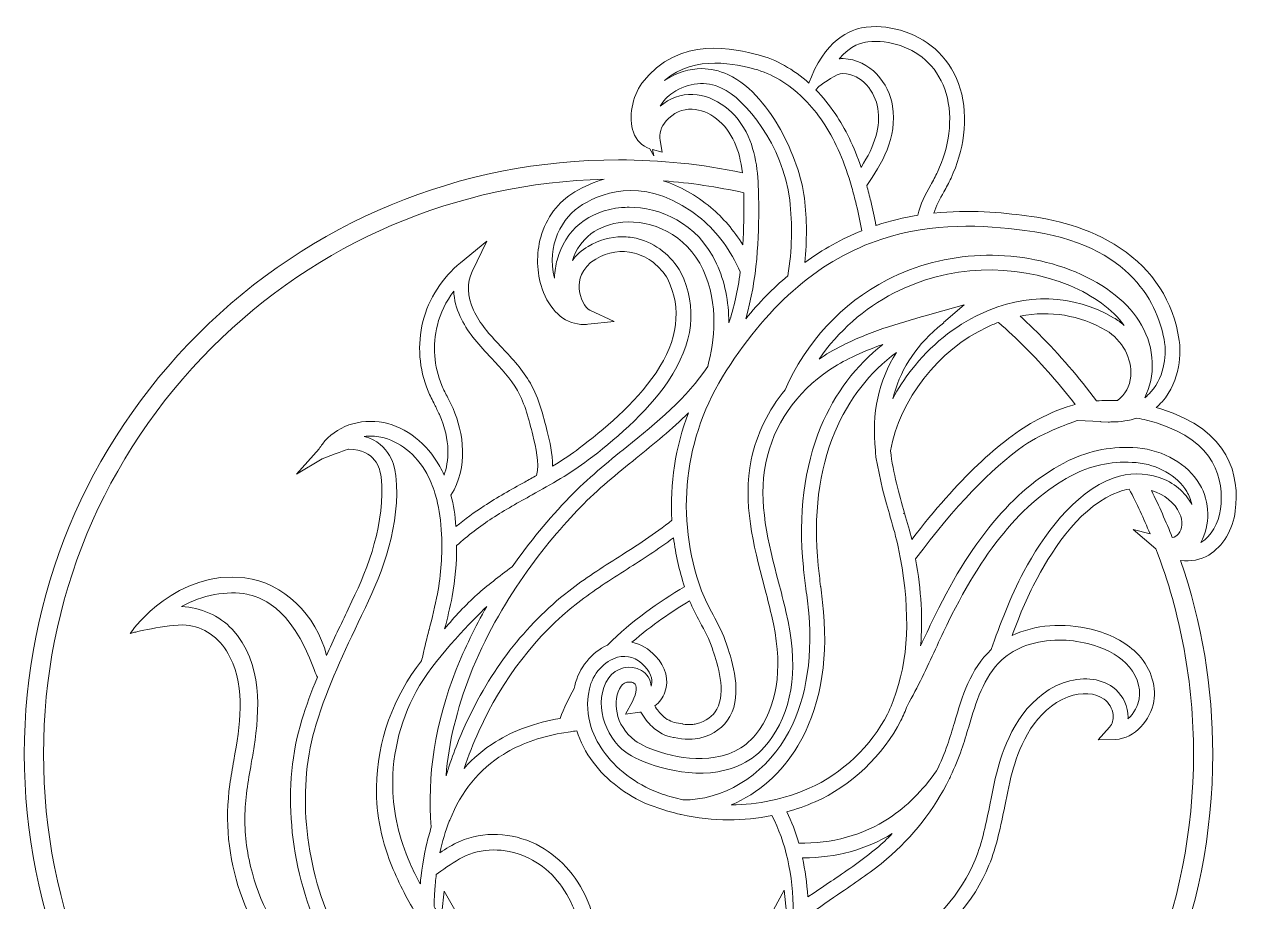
# Model space of a CAD drawing. Header units: millimetres. Extents: x 19 to 1318, y -340 to -7.
# Drawn here: x 19 to 309.7, y -226.9 to -17 of the extents above; entities that cross this region are included whole.
import ezdxf

# ---------------------------------------------------------------- set-up
doc = ezdxf.new("R2010")
doc.units = ezdxf.units.MM
doc.header["$MEASUREMENT"] = 0
doc.layers.add('Layer 4', color=7, linetype='Continuous')

# ---------------------------------------------------------------- blocks, each defined once
blk = doc.blocks.new('block 2')
at = {"layer": 'Layer 4', "lineweight": 0}
for points, knots in [([(290.87, -109.01), (290.48, -108.89), (290.1, -108.78), (289.73, -108.68), (290.24, -108.26), (290.71, -107.8), (291.15, -107.31), (295.66, -102.31), (295.66, -95), (295.28, -92.61), (293.78, -83.22), (289.03, -75.78), (281.14, -70.52), (273.66, -65.53), (264.84, -63.56), (258.76, -62.79), (252.81, -62.04), (244.94, -61.29), (236.54, -62.16), (237.11, -60.42), (238.04, -58.74), (238.95, -57.09), (239.54, -56.03), (240.14, -54.94), (240.67, -53.81), (242.21, -50.49), (243.22, -47.03), (243.67, -43.54), (244.69, -35.66), (242.52, -28.42), (237.71, -23.67), (233.28, -19.29), (226.64, -16.99), (220.39, -17.67), (217.79, -17.95), (211.31, -19.67), (207.27, -29.59), (207.27, -29.59), (206.77, -30.84), (206.77, -30.84), (206.77, -30.84), (206.7, -31.09), (206.7, -31.09), (202.99, -27.74), (198.81, -25.39), (194.58, -24.3), (189.37, -22.95), (175.52, -19.35), (166.75, -31.11), (164.4, -34.25), (163.51, -39.37), (164.7, -42.78), (165.42, -44.8), (166.77, -46.17), (168.62, -46.75), (168.62, -46.75), (169.56, -48.42), (169.56, -48.42), (169.56, -48.42), (169.27, -46.93), (169.27, -46.93), (169.27, -46.93), (171.62, -47.56), (171.62, -47.56), (171.62, -47.56), (171.08, -44.79), (171.08, -44.79), (170.77, -43.19), (171.3, -41.52), (172.57, -40.06), (174.15, -38.26), (176.5, -37.19), (178.74, -37.3), (182.84, -37.48), (186.83, -40.59), (188.9, -45.22), (189.83, -47.28), (190.44, -49.66), (190.77, -52.5), (181.09, -50.46), (171.13, -49.43), (161.15, -49.43), (123.18, -49.43), (87.49, -64.21), (60.65, -91.05), (33.8, -117.9), (19.02, -153.59), (19.02, -191.55), (19.02, -229.52), (33.8, -265.21), (60.65, -292.05), (67.75, -299.16), (76.04, -305.94), (83.98, -311.17), (87.14, -315.72), (91.97, -319.49), (97.6, -321.79), (101.94, -323.56), (106.56, -324.55), (111.33, -324.73), (127.23, -330.67), (143.99, -333.68), (161.15, -333.68), (177.64, -333.68), (193.81, -330.89), (209.19, -325.38), (212.91, -324.83), (216.89, -323.74), (220.4, -322.31), (223.83, -320.91), (226.89, -318.86), (229.48, -316.23), (241.25, -309.76), (252.07, -301.63), (261.65, -292.05), (288.49, -265.21), (303.28, -229.52), (303.28, -191.55), (303.28, -175.66), (300.69, -160.09), (295.59, -145.25), (298, -145.61), (300.37, -145.16), (302.31, -143.97), (305.73, -141.87), (308.1, -137.92), (308.67, -133.4), (309.72, -125.1), (307.48, -114.12), (290.87, -109.01)], [0, 0, 0, 0, 1, 1, 1, 2, 2, 2, 3, 3, 3, 4, 4, 4, 5, 5, 5, 6, 6, 6, 7, 7, 7, 8, 8, 8, 9, 9, 9, 10, 10, 10, 11, 11, 11, 12, 12, 12, 13, 13, 13, 14, 14, 14, 15, 15, 15, 16, 16, 16, 17, 17, 17, 18, 18, 18, 19, 19, 19, 20, 20, 20, 21, 21, 21, 22, 22, 22, 23, 23, 23, 24, 24, 24, 25, 25, 25, 26, 26, 26, 27, 27, 27, 28, 28, 28, 29, 29, 29, 30, 30, 30, 31, 31, 31, 32, 32, 32, 33, 33, 33, 34, 34, 34, 35, 35, 35, 36, 36, 36, 37, 37, 37, 38, 38, 38, 39, 39, 39, 40, 40, 40, 41, 41, 41, 42, 42, 42, 43, 43, 43, 43]), ([(235.81, -55.43), (234.57, -57.67), (233.29, -59.98), (232.72, -62.66), (229.38, -63.2), (226.1, -64), (222.97, -65.04), (222.89, -65.06), (222.8, -65.09), (222.72, -65.12), (222.35, -63.17), (221.93, -61.2), (221.46, -59.26), (221.16, -58), (220.84, -56.76), (220.5, -55.57), (224.03, -50.65), (227.88, -44.06), (226.69, -36.57), (225.83, -31.18), (221.4, -25.37), (214.88, -25.2), (214.55, -25.2), (214.22, -25.21), (213.89, -25.24), (216.68, -21.95), (219.6, -21.3), (220.77, -21.17), (220.77, -21.17), (220.77, -21.17), (220.77, -21.17), (225.98, -20.61), (231.5, -22.52), (235.2, -26.17), (239.22, -30.14), (241.02, -36.31), (240.14, -43.09), (239.74, -46.23), (238.83, -49.34), (237.43, -52.33), (236.95, -53.37), (236.37, -54.41), (235.81, -55.43)], [0, 0, 0, 0, 1, 1, 1, 2, 2, 2, 3, 3, 3, 4, 4, 4, 5, 5, 5, 6, 6, 6, 7, 7, 7, 8, 8, 8, 9, 9, 9, 10, 10, 10, 11, 11, 11, 12, 12, 12, 13, 13, 13, 14, 14, 14, 14]), ([(218, -60.08), (218.5, -62.17), (218.95, -64.28), (219.33, -66.37), (214.57, -68.29), (209.98, -70.84), (205.67, -73.98), (206.24, -68.77), (206.22, -63.6), (205.62, -58.62), (205.03, -53.79), (202.83, -47.49), (199.87, -42.19), (197.34, -37.67), (193.11, -31.72), (187.31, -29.03), (185.25, -28.08), (183.14, -27.6), (181.04, -27.6), (178.08, -27.6), (175.1, -28.55), (172.18, -30.43), (172.17, -30.43), (172.17, -30.43), (172.16, -30.44), (179.51, -24.04), (189.61, -26.65), (193.68, -27.71), (197.76, -28.76), (201.79, -31.17), (205.34, -34.67), (205.34, -34.67), (205.66, -35), (205.66, -35), (207.22, -36.58), (208.68, -38.37), (210.01, -40.33), (212.69, -44.28), (214.85, -49.06), (216.62, -54.93), (216.62, -54.93), (216.94, -56.04), (216.94, -56.04), (217.31, -57.32), (217.66, -58.68), (218, -60.08)], [0, 0, 0, 0, 1, 1, 1, 2, 2, 2, 3, 3, 3, 4, 4, 4, 5, 5, 5, 6, 6, 6, 7, 7, 7, 8, 8, 8, 9, 9, 9, 10, 10, 10, 11, 11, 11, 12, 12, 12, 13, 13, 13, 14, 14, 14, 15, 15, 15, 15]), ([(219.17, -51.23), (217.46, -46.21), (215.43, -42), (212.97, -38.36), (211.55, -36.28), (210, -34.36), (208.33, -32.66), (208.33, -32.66), (209.07, -31.87), (209.07, -31.87), (210.23, -30.98), (213.44, -28.73), (214.76, -28.73), (214.77, -28.73), (214.78, -28.73), (214.79, -28.73), (219.38, -28.85), (222.54, -33.14), (223.17, -37.12), (223.84, -41.36), (222.53, -45.98), (219.17, -51.23)], [0, 0, 0, 0, 1, 1, 1, 2, 2, 2, 3, 3, 3, 4, 4, 4, 5, 5, 5, 6, 6, 6, 7, 7, 7, 7]), ([(174.11, -33.39), (178.05, -30.85), (181.99, -30.47), (185.81, -32.23), (191.44, -34.83), (200.48, -45.88), (202.08, -59.04), (202.8, -64.9), (202.65, -70.99), (201.66, -77.14), (198.08, -80.17), (194.77, -83.55), (191.56, -87.44), (194.38, -77.94), (194.73, -68.09), (194.67, -59.62), (194.64, -54.38), (194.42, -48.84), (192.16, -43.79), (189.54, -37.95), (184.34, -34.02), (178.9, -33.77), (176.16, -33.65), (173.29, -34.69), (171.1, -36.56), (171.83, -35.28), (172.87, -34.19), (174.11, -33.39)], [0, 0, 0, 0, 1, 1, 1, 2, 2, 2, 3, 3, 3, 4, 4, 4, 5, 5, 5, 6, 6, 6, 7, 7, 7, 8, 8, 8, 9, 9, 9, 9]), ([(150.72, -57.07), (146.67, -59.49), (143.85, -63.24), (142.55, -67.91), (141.44, -71.9), (141.56, -76.4), (142.87, -80.25), (144.59, -85.27), (148.03, -88.45), (152.09, -88.79), (152.09, -88.79), (153.19, -88.81), (153.19, -88.81), (153.38, -88.81), (153.57, -88.79), (153.77, -88.77), (153.77, -88.77), (160.12, -88.08), (160.12, -88.08), (160.12, -88.08), (154.32, -85.42), (154.32, -85.42), (153.04, -84.83), (151.86, -82.41), (151.74, -80.14), (151.65, -78.46), (152.04, -75.32), (155.7, -73.16), (158.65, -71.41), (161.85, -70.91), (164.94, -71.72), (168.22, -72.58), (171.13, -74.87), (172.93, -78), (176.32, -84.98), (175.37, -92.51), (170.11, -100.37), (165.11, -107.83), (157.24, -114.24), (151.75, -118.42), (149.94, -119.81), (147.84, -121.21), (145.36, -122.7), (145.41, -119.75), (144.69, -116.82), (144.1, -114.43), (143.14, -110.55), (142.15, -106.54), (140.07, -102.88), (138.27, -99.7), (135.78, -97.05), (133.37, -94.48), (133.37, -94.48), (132.81, -93.88), (132.81, -93.88), (130.3, -91.2), (127.92, -88.54), (126.49, -85.42), (124.98, -82.12), (124.84, -78.74), (126.11, -76.16), (126.11, -76.16), (129.67, -68.91), (129.67, -68.91), (129.67, -68.91), (123.38, -74.02), (123.38, -74.02), (118.95, -77.62), (115.75, -82.63), (114.36, -88.12), (112.98, -93.62), (113.42, -99.52), (115.61, -104.75), (116.07, -105.85), (116.6, -106.9), (117.13, -107.96), (117.51, -108.7), (117.93, -109.55), (118.3, -110.38), (121.1, -116.66), (120.55, -121.62), (119.42, -124.87), (119.1, -124.14), (118.76, -123.44), (118.39, -122.78), (115.37, -117.3), (110.36, -113.39), (104.98, -112.3), (99.26, -111.15), (93.37, -113.22), (90.32, -117.45), (90.02, -117.79), (89.76, -118.17), (89.56, -118.58), (89.56, -118.58), (84.11, -124.61), (84.11, -124.61), (84.11, -124.61), (90.26, -120.97), (90.26, -120.97), (93.02, -119.86), (96.16, -118.68), (96.56, -118.67), (96.56, -118.67), (96.65, -118.67), (96.65, -118.67), (102.96, -118.67), (104.13, -123.3), (104.34, -125.29), (105.49, -136.27), (101.23, -146.95), (97.39, -155.02), (97.39, -155.02), (96.47, -156.93), (96.47, -156.93), (94.76, -160.53), (92.99, -164.24), (91.31, -168.02), (88.81, -158.15), (80.91, -150.58), (71.8, -149.44), (55.49, -147.39), (44.99, -161.84), (44.89, -161.99), (44.89, -161.99), (44.37, -162.71), (44.37, -162.71), (44.37, -162.71), (45.24, -162.49), (45.24, -162.49), (45.33, -162.47), (54.66, -160.16), (58.47, -160.8), (62.65, -161.51), (66.11, -164.2), (68.21, -168.4), (72.08, -176.12), (70.57, -184.76), (69.12, -193.12), (68.79, -195.02), (68.44, -196.98), (68.18, -198.87), (65.73, -216.45), (71.7, -233.93), (84.54, -246.83), (91.34, -253.67), (99.73, -258.61), (108.81, -261.14), (111.13, -264.67), (113.64, -267.22), (116.48, -268.93), (117.25, -269.39), (118.18, -269.88), (119.3, -269.97), (120.4, -270.05), (121.47, -269.77), (122.53, -269.11), (123.63, -271.18), (124.86, -273.19), (126.19, -275.11), (126.24, -277.03), (126.17, -278.81), (125.96, -280.55), (125.15, -287.53), (122.04, -293.51), (117.43, -296.97), (115.15, -298.68), (112.25, -299.98), (108.82, -300.84), (105.38, -301.7), (94.84, -300.95), (91.76, -296.62), (90.21, -294.44), (90.74, -291.39), (93.34, -287.56), (93.34, -287.56), (95.35, -284.59), (95.35, -284.59), (95.35, -284.59), (91.75, -284.81), (91.75, -284.81), (87.52, -285.07), (83.47, -288.03), (81.43, -292.33), (79.98, -295.42), (79.61, -299.13), (80.37, -302.89), (74.53, -298.63), (68.99, -293.9), (63.9, -288.81), (37.92, -262.83), (23.61, -228.29), (23.61, -191.55), (23.61, -154.82), (37.92, -120.28), (63.9, -94.3), (89.06, -69.14), (122.26, -54.93), (157.71, -54.06), (155.33, -54.71), (152.99, -55.72), (150.72, -57.07)], [0, 0, 0, 0, 1, 1, 1, 2, 2, 2, 3, 3, 3, 4, 4, 4, 5, 5, 5, 6, 6, 6, 7, 7, 7, 8, 8, 8, 9, 9, 9, 10, 10, 10, 11, 11, 11, 12, 12, 12, 13, 13, 13, 14, 14, 14, 15, 15, 15, 16, 16, 16, 17, 17, 17, 18, 18, 18, 19, 19, 19, 20, 20, 20, 21, 21, 21, 22, 22, 22, 23, 23, 23, 24, 24, 24, 25, 25, 25, 26, 26, 26, 27, 27, 27, 28, 28, 28, 29, 29, 29, 30, 30, 30, 31, 31, 31, 32, 32, 32, 33, 33, 33, 34, 34, 34, 35, 35, 35, 36, 36, 36, 37, 37, 37, 38, 38, 38, 39, 39, 39, 40, 40, 40, 41, 41, 41, 42, 42, 42, 43, 43, 43, 44, 44, 44, 45, 45, 45, 46, 46, 46, 47, 47, 47, 48, 48, 48, 49, 49, 49, 50, 50, 50, 51, 51, 51, 52, 52, 52, 53, 53, 53, 54, 54, 54, 55, 55, 55, 56, 56, 56, 57, 57, 57, 58, 58, 58, 59, 59, 59, 60, 60, 60, 61, 61, 61, 62, 62, 62, 63, 63, 63, 64, 64, 64, 65, 65, 65, 66, 66, 66, 67, 67, 67, 67]), ([(187.52, -88.42), (187.53, -83.31), (186.54, -78.46), (184.61, -74.27), (180.01, -64.31), (170.79, -60.76), (163.69, -60.76), (163.07, -60.76), (162.45, -60.79), (161.86, -60.84), (154.05, -61.53), (148.29, -66.23), (146.44, -73.42), (146.15, -74.53), (145.87, -76.04), (145.82, -77.7), (143.85, -69.96), (147.57, -63.08), (152.56, -60.1), (157.81, -56.95), (168.49, -53.23), (180.97, -63.57), (184.81, -66.75), (188.02, -71.14), (190.25, -76.25), (189.66, -80.75), (188.76, -84.75), (187.52, -88.42)], [0, 0, 0, 0, 1, 1, 1, 2, 2, 2, 3, 3, 3, 4, 4, 4, 5, 5, 5, 6, 6, 6, 7, 7, 7, 8, 8, 8, 9, 9, 9, 9]), ([(190.87, -69.77), (188.74, -66.31), (186.13, -63.24), (183.25, -60.86), (179.59, -57.82), (175.76, -55.67), (171.85, -54.44), (178.33, -54.93), (184.78, -55.89), (191.08, -57.28), (191.1, -58.07), (191.11, -58.86), (191.11, -59.65), (191.13, -62.11), (191.12, -65.76), (190.87, -69.77)], [0, 0, 0, 0, 1, 1, 1, 2, 2, 2, 3, 3, 3, 4, 4, 4, 5, 5, 5, 5]), ([(182.48, -98.85), (177.52, -106.41), (170.2, -112.34), (163.13, -118.06), (158.49, -121.82), (153.69, -125.7), (149.48, -130.08), (144.43, -135.31), (139.8, -140.93), (135.7, -146.77), (132.47, -149.12), (129.73, -151.31), (127.33, -153.45), (124.55, -155.93), (121.94, -158.68), (119.56, -161.65), (120.21, -159.11), (120.86, -156.5), (121.35, -153.86), (122.08, -149.87), (122.45, -145.78), (122.43, -141.7), (125.13, -139.3), (127.99, -137.1), (130.94, -135.17), (133.99, -133.17), (137.27, -131.35), (140.45, -129.58), (144.99, -127.05), (149.68, -124.45), (153.92, -121.22), (159.61, -116.89), (167.79, -110.21), (173.07, -102.32), (179.08, -93.35), (180.09, -84.62), (176.08, -76.36), (173.78, -72.34), (170.05, -69.41), (165.84, -68.31), (164.59, -67.98), (163.3, -67.82), (162.02, -67.82), (159.21, -67.82), (156.47, -68.59), (153.87, -70.13), (152.31, -71.05), (151.06, -72.17), (150.12, -73.48), (151.8, -68.27), (156.24, -64.88), (162.17, -64.35), (168.84, -63.75), (177.36, -67.05), (181.37, -75.74), (185.19, -84.01), (184.09, -92.86), (182.48, -98.85)], [0, 0, 0, 0, 1, 1, 1, 2, 2, 2, 3, 3, 3, 4, 4, 4, 5, 5, 5, 6, 6, 6, 7, 7, 7, 8, 8, 8, 9, 9, 9, 10, 10, 10, 11, 11, 11, 12, 12, 12, 13, 13, 13, 14, 14, 14, 15, 15, 15, 16, 16, 16, 17, 17, 17, 18, 18, 18, 19, 19, 19, 19]), ([(258.31, -66.29), (284.21, -69.57), (290.39, -84.53), (291.76, -93.16), (292.07, -95.09), (292.09, -100.98), (288.5, -104.96), (288.04, -105.46), (287.54, -105.92), (286.99, -106.32), (289.65, -101.22), (289.39, -94.51), (286.24, -88.97), (283.23, -83.68), (277.76, -79.28), (270.42, -76.25), (256.04, -70.31), (239.21, -71.02), (225.4, -78.14), (214.53, -83.75), (205.88, -93.09), (201.03, -104.43), (196.95, -109.29), (194.14, -115.09), (192.89, -121.19), (190.79, -131.52), (193.43, -141.6), (195.97, -151.36), (195.97, -151.36), (196, -151.44), (196, -151.44), (196.58, -153.69), (197.19, -156.02), (197.73, -158.3), (200.45, -169.97), (199.54, -178.67), (194.87, -185.68), (192.42, -189.35), (188.85, -191.59), (184.27, -192.35), (176.08, -193.7), (167.33, -190.1), (165.07, -188.37), (160.3, -184.73), (159.51, -178.68), (161.76, -175.31), (162.14, -174.74), (162.95, -174.35), (163.78, -174.35), (164.17, -174.35), (164.52, -174.44), (164.8, -174.6), (165.72, -175.14), (165.59, -176.87), (164.45, -179), (164.45, -179), (162.84, -182.02), (162.84, -182.02), (162.84, -182.02), (166.26, -181.58), (166.26, -181.58), (166.33, -181.57), (166.41, -181.55), (166.49, -181.54), (167.25, -182.91), (168.16, -184.09), (169.18, -185.03), (170.68, -186.41), (172.44, -187.31), (174.3, -187.64), (174.3, -187.64), (174.44, -187.66), (174.44, -187.66), (176.82, -188.17), (179.36, -188.1), (180.63, -187.77), (183.96, -186.89), (186.37, -185.15), (187.79, -182.58), (190.84, -177.06), (188.33, -169.42), (187.13, -165.75), (187.13, -165.75), (186.98, -165.32), (186.98, -165.32), (186.17, -162.81), (184.94, -160.5), (183.75, -158.26), (182.75, -156.4), (181.73, -154.47), (181.01, -152.52), (174.57, -134.92), (176.72, -115.73), (186.92, -99.87), (197.46, -83.46), (209.62, -73.16), (224.1, -68.38), (236.48, -64.29), (248.34, -65.03), (258.31, -66.29)], [0, 0, 0, 0, 1, 1, 1, 2, 2, 2, 3, 3, 3, 4, 4, 4, 5, 5, 5, 6, 6, 6, 7, 7, 7, 8, 8, 8, 9, 9, 9, 10, 10, 10, 11, 11, 11, 12, 12, 12, 13, 13, 13, 14, 14, 14, 15, 15, 15, 16, 16, 16, 17, 17, 17, 18, 18, 18, 19, 19, 19, 20, 20, 20, 21, 21, 21, 22, 22, 22, 23, 23, 23, 24, 24, 24, 25, 25, 25, 26, 26, 26, 27, 27, 27, 28, 28, 28, 29, 29, 29, 30, 30, 30, 31, 31, 31, 32, 32, 32, 33, 33, 33, 33]), ([(279.57, -87.2), (269.87, -81.53), (258.58, -81.19), (247.8, -86.24), (241.45, -89.21), (235.71, -93.85), (231.21, -99.66), (229.5, -101.86), (228.02, -104.17), (226.77, -106.56), (228.29, -100.12), (231.82, -94.52), (237.5, -89.54), (237.5, -89.54), (238.95, -88.39), (238.95, -88.39), (238.95, -88.39), (238.9, -88.32), (238.9, -88.32), (238.9, -88.32), (243.78, -84.09), (243.78, -84.09), (243.78, -84.09), (236.13, -86.26), (236.13, -86.26), (229.23, -88.21), (222.1, -90.22), (215.45, -93.43), (213.39, -94.43), (211.43, -95.54), (209.62, -96.75), (209.45, -96.87), (209.28, -96.98), (209.11, -97.1), (213.71, -90.42), (219.88, -84.97), (227.04, -81.27), (239.93, -74.62), (255.64, -73.96), (269.05, -79.51), (274.83, -81.9), (279.29, -85.17), (282.06, -89.03), (281.29, -88.33), (280.45, -87.71), (279.57, -87.2)], [0, 0, 0, 0, 1, 1, 1, 2, 2, 2, 3, 3, 3, 4, 4, 4, 5, 5, 5, 6, 6, 6, 7, 7, 7, 8, 8, 8, 9, 9, 9, 10, 10, 10, 11, 11, 11, 12, 12, 12, 13, 13, 13, 14, 14, 14, 15, 15, 15, 15]), ([(141.54, -124.92), (140.59, -125.45), (139.64, -125.98), (138.7, -126.51), (135.48, -128.3), (132.14, -130.15), (128.97, -132.23), (126.68, -133.73), (124.42, -135.39), (122.26, -137.18), (122.06, -134.44), (121.67, -131.97), (121.07, -129.67), (125.28, -123.02), (124.09, -114.62), (121.56, -108.95), (121.17, -108.07), (120.73, -107.21), (120.3, -106.36), (119.82, -105.39), (119.32, -104.4), (118.9, -103.4), (117, -98.86), (116.61, -93.74), (117.82, -88.98), (118.55, -86.07), (119.89, -83.27), (121.72, -80.83), (121.83, -82.85), (122.35, -84.92), (123.25, -86.88), (124.9, -90.48), (127.48, -93.38), (130.2, -96.28), (130.2, -96.28), (130.76, -96.89), (130.76, -96.89), (133.03, -99.3), (135.37, -101.79), (136.97, -104.61), (138.81, -107.85), (139.74, -111.62), (140.64, -115.28), (141.4, -118.34), (142.25, -121.81), (141.54, -124.92)], [0, 0, 0, 0, 1, 1, 1, 2, 2, 2, 3, 3, 3, 4, 4, 4, 5, 5, 5, 6, 6, 6, 7, 7, 7, 8, 8, 8, 9, 9, 9, 10, 10, 10, 11, 11, 11, 12, 12, 12, 13, 13, 13, 14, 14, 14, 15, 15, 15, 15]), ([(283.65, -101.19), (283.44, -103.55), (282.34, -105.57), (280.48, -107.02), (278.81, -106.92), (277.14, -106.95), (275.49, -107.09), (271.31, -101.45), (266.65, -96.06), (261.65, -91.05), (260.23, -89.64), (258.74, -88.21), (257.22, -86.81), (264.39, -85.39), (271.48, -86.57), (277.77, -90.24), (281.61, -92.48), (284.03, -96.98), (283.65, -101.19)], [0, 0, 0, 0, 1, 1, 1, 2, 2, 2, 3, 3, 3, 4, 4, 4, 5, 5, 5, 6, 6, 6, 6]), ([(226.2, -119.07), (228.32, -106.81), (237.61, -94.91), (249.32, -89.43), (250.19, -89.02), (251.09, -88.64), (252, -88.3), (254.24, -90.28), (256.39, -92.29), (258.4, -94.3), (262.67, -98.57), (266.7, -103.17), (270.39, -107.97), (267.43, -108.72), (264.5, -109.89), (261.45, -111.55), (252.24, -116.53), (242.37, -125.92), (231.28, -140.24), (230.82, -138.29), (230.22, -136.19), (229.58, -133.98), (229.58, -133.98), (229.26, -134.04), (229.26, -134.04), (229.26, -134.04), (229.26, -134.04), (229.26, -134.04), (229.26, -134.04), (229.26, -134.04), (229.26, -134.04), (229.26, -134.04), (229.26, -134.04), (229.26, -134.04), (229.26, -134.04), (229.57, -133.95), (229.57, -133.95), (228.28, -129.46), (226.81, -124.37), (226.2, -119.07)], [0, 0, 0, 0, 1, 1, 1, 2, 2, 2, 3, 3, 3, 4, 4, 4, 5, 5, 5, 6, 6, 6, 7, 7, 7, 8, 8, 8, 9, 9, 9, 10, 10, 10, 11, 11, 11, 12, 12, 12, 13, 13, 13, 13]), ([(217.01, -96.6), (219.19, -95.55), (221.6, -94.55), (224.33, -93.58), (218, -98.53), (212.81, -105.44), (209.57, -113.24), (205.54, -122.98), (204.12, -134.28), (205.36, -146.83), (205.53, -148.53), (205.75, -150.26), (205.97, -151.97), (205.97, -151.97), (205.97, -152.04), (205.97, -152.04), (206.21, -153.95), (206.46, -155.93), (206.64, -157.87), (207.67, -169.57), (205.73, -179.92), (201.01, -187.8), (195.56, -196.91), (185.91, -202.74), (176.54, -202.54), (174.88, -202.16), (173.23, -201.69), (171.62, -201.16), (166.2, -199.35), (161.21, -195.81), (157.92, -191.44), (155.39, -188.08), (152.68, -182.67), (154.17, -176), (154.97, -172.39), (157.75, -169.28), (160.93, -168.43), (163.25, -167.81), (165.54, -168.55), (167.38, -170.52), (169.32, -172.61), (169.24, -174.37), (168.96, -175.35), (168.82, -173.7), (168.01, -172.38), (166.61, -171.56), (166.61, -171.56), (166.61, -171.56), (166.61, -171.56), (164.07, -170.08), (160.42, -170.92), (158.79, -173.37), (154.91, -179.17), (157.78, -187.26), (162.89, -191.17), (165.52, -193.17), (175.57, -197.36), (184.86, -195.83), (190.45, -194.9), (194.82, -192.14), (197.84, -187.62), (203.08, -179.75), (204.15, -170.18), (201.19, -157.51), (200.64, -155.13), (199.99, -152.66), (199.42, -150.47), (196.97, -141.11), (194.44, -131.43), (196.38, -121.89), (198.21, -112.91), (203.62, -105.02), (211.61, -99.68), (213.28, -98.56), (215.1, -97.53), (217.01, -96.6)], [0, 0, 0, 0, 1, 1, 1, 2, 2, 2, 3, 3, 3, 4, 4, 4, 5, 5, 5, 6, 6, 6, 7, 7, 7, 8, 8, 8, 9, 9, 9, 10, 10, 10, 11, 11, 11, 12, 12, 12, 13, 13, 13, 14, 14, 14, 15, 15, 15, 16, 16, 16, 17, 17, 17, 18, 18, 18, 19, 19, 19, 20, 20, 20, 21, 21, 21, 22, 22, 22, 23, 23, 23, 24, 24, 24, 25, 25, 25, 25]), ([(204.07, -189.6), (209.17, -181.08), (211.28, -170), (210.18, -157.57), (210.01, -155.57), (209.75, -153.54), (209.5, -151.54), (209.5, -151.54), (209.49, -151.46), (209.49, -151.46), (209.28, -149.83), (209.07, -148.14), (208.91, -146.49), (207.72, -134.51), (209.05, -123.78), (212.87, -114.58), (216.08, -106.83), (221.29, -100.12), (227.64, -95.5), (223.3, -102.3), (221.65, -110), (222.6, -118.98), (222.6, -118.98), (222.59, -119.03), (222.59, -119.03), (222.59, -119.03), (222.6, -119.2), (222.6, -119.2), (222.62, -119.6), (222.65, -120.02), (222.71, -120.52), (222.71, -120.52), (224.32, -128.24), (224.32, -128.24), (224.9, -130.59), (225.56, -132.87), (226.15, -134.92), (226.88, -137.47), (227.58, -139.87), (228.02, -142), (230.9, -155.7), (230.75, -167.09), (227.58, -176.81), (226.98, -178.64), (226.27, -180.4), (225.47, -182.02), (221.77, -189.5), (214.42, -196.47), (206.75, -199.78), (200.87, -202.32), (194.45, -203.69), (188.08, -203.77), (194.57, -201.04), (200.2, -196.07), (204.07, -189.6)], [0, 0, 0, 0, 1, 1, 1, 2, 2, 2, 3, 3, 3, 4, 4, 4, 5, 5, 5, 6, 6, 6, 7, 7, 7, 8, 8, 8, 9, 9, 9, 10, 10, 10, 11, 11, 11, 12, 12, 12, 13, 13, 13, 14, 14, 14, 15, 15, 15, 16, 16, 16, 17, 17, 17, 18, 18, 18, 18]), ([(173.91, -135.64), (169.86, -138.9), (165.3, -141.81), (161.27, -144.38), (157.24, -146.95), (153.07, -149.6), (149.22, -152.61), (138.79, -160.74), (130.46, -171.53), (124.47, -184.7), (122.72, -188.53), (121.19, -192.58), (119.88, -196.78), (120.53, -188.88), (122.47, -180.77), (125.67, -172.63), (132.65, -154.86), (143.87, -141.01), (152.05, -132.51), (156.1, -128.31), (160.82, -124.48), (165.39, -120.78), (169.6, -117.37), (173.95, -113.86), (177.87, -109.94), (174.77, -118.12), (173.41, -126.97), (173.91, -135.64)], [0, 0, 0, 0, 1, 1, 1, 2, 2, 2, 3, 3, 3, 4, 4, 4, 5, 5, 5, 6, 6, 6, 7, 7, 7, 8, 8, 8, 9, 9, 9, 9]), ([(300.42, -140.98), (302.72, -136.82), (302.63, -131.24), (300.11, -127), (297.26, -122.2), (291.57, -118.89), (285.26, -118.35), (279.47, -117.86), (273.77, -118.91), (268.77, -121.39), (256.5, -127.48), (246.06, -139.57), (236.87, -158.35), (235.83, -160.48), (234.81, -162.67), (233.81, -164.82), (233.81, -164.82), (233.69, -165.09), (233.69, -165.09), (233.59, -165.29), (233.5, -165.49), (233.4, -165.7), (233.95, -159.37), (233.56, -152.53), (232.2, -144.86), (241.71, -132.23), (250.16, -123.39), (258.01, -117.86), (262.74, -114.52), (270.1, -112.05), (270.81, -111.82), (270.81, -111.82), (276.51, -112.06), (276.51, -112.06), (276.51, -112.06), (276.5, -112.12), (276.5, -112.12), (276.5, -112.12), (278.28, -112.19), (278.28, -112.19), (278.47, -112.19), (278.68, -112.17), (278.9, -112.13), (278.9, -112.13), (278.94, -112.13), (278.94, -112.13), (281.22, -112.13), (283.31, -111.82), (285.15, -111.2), (286.68, -111.5), (288.24, -111.9), (289.81, -112.38), (304.07, -116.77), (306.01, -126), (305.14, -132.96), (304.7, -136.44), (302.94, -139.43), (300.44, -140.97), (300.43, -140.97), (300.42, -140.98), (300.42, -140.98)], [0, 0, 0, 0, 1, 1, 1, 2, 2, 2, 3, 3, 3, 4, 4, 4, 5, 5, 5, 6, 6, 6, 7, 7, 7, 8, 8, 8, 9, 9, 9, 10, 10, 10, 11, 11, 11, 12, 12, 12, 13, 13, 13, 14, 14, 14, 15, 15, 15, 16, 16, 16, 17, 17, 17, 18, 18, 18, 19, 19, 19, 20, 20, 20, 20]), ([(107.88, -124.93), (107.68, -123.06), (106.56, -117.25), (100.33, -115.59), (101.62, -115.44), (102.96, -115.49), (104.27, -115.76), (108.63, -116.64), (112.74, -119.89), (115.27, -124.47), (116.05, -125.89), (116.71, -127.47), (117.24, -129.18), (117.24, -129.18), (117.65, -130.65), (117.65, -130.65), (118.29, -133.15), (118.66, -135.89), (118.81, -139.04), (119.03, -143.78), (118.7, -148.55), (117.84, -153.23), (117.31, -156.11), (116.56, -159.03), (115.84, -161.85), (115.84, -161.85), (115.81, -161.94), (115.81, -161.94), (115.46, -163.33), (115.09, -164.77), (114.74, -166.2), (114.51, -167.16), (114.29, -168.17), (114.05, -169.29), (107.25, -177.76), (103.42, -188.5), (103.25, -199.53), (103.16, -206.13), (104.51, -212.76), (107.27, -219.21), (109.14, -223.59), (111.22, -227.51), (113.45, -230.85), (113.46, -231.68), (113.48, -232.39), (113.5, -233.04), (112.59, -232.63), (111.64, -232.39), (110.67, -232.32), (107.22, -232.05), (103.65, -234.12), (102.19, -237.24), (101.48, -238.76), (101.19, -240.53), (101.3, -242.64), (101.38, -244.11), (101.63, -245.61), (102.08, -247.2), (98.72, -243.67), (95.67, -238.94), (92.98, -233.13), (85.85, -217.68), (84.25, -199.03), (88.8, -184.47), (91.73, -175.12), (95.42, -167.39), (99.69, -158.43), (99.69, -158.43), (100.61, -156.52), (100.61, -156.52), (104.65, -148.03), (109.12, -136.78), (107.88, -124.93)], [0, 0, 0, 0, 1, 1, 1, 2, 2, 2, 3, 3, 3, 4, 4, 4, 5, 5, 5, 6, 6, 6, 7, 7, 7, 8, 8, 8, 9, 9, 9, 10, 10, 10, 11, 11, 11, 12, 12, 12, 13, 13, 13, 14, 14, 14, 15, 15, 15, 16, 16, 16, 17, 17, 17, 18, 18, 18, 19, 19, 19, 20, 20, 20, 21, 21, 21, 22, 22, 22, 23, 23, 23, 24, 24, 24, 24]), ([(279.66, -125.5), (269.87, -128.99), (262.53, -139.62), (258.1, -147.92), (254.78, -154.12), (252.41, -160.55), (250.27, -166.6), (245.29, -171.25), (243.35, -177.78), (241.47, -184.09), (240.95, -185.85), (240.41, -187.66), (239.82, -189.39), (239.1, -191.47), (238.23, -193.56), (237.23, -195.62), (233.84, -200.36), (230.02, -204.16), (225.87, -206.92), (219.72, -210.99), (212.06, -213.09), (204.26, -212.87), (203.49, -210.25), (202.52, -207.75), (201.37, -205.42), (203.67, -204.78), (205.96, -203.97), (208.17, -203.02), (216.57, -199.39), (224.62, -191.76), (228.66, -183.57), (229.22, -182.45), (229.74, -181.24), (230.23, -179.97), (232.75, -175.54), (234.87, -170.97), (236.94, -166.53), (236.94, -166.53), (236.96, -166.47), (236.96, -166.47), (237.96, -164.32), (238.99, -162.1), (240.07, -159.89), (248.91, -141.83), (258.82, -130.27), (270.36, -124.54), (274.78, -122.35), (279.82, -121.42), (284.95, -121.86), (290.14, -122.31), (294.77, -124.96), (297.04, -128.79), (297.62, -129.75), (298.03, -130.8), (298.28, -131.91), (296.7, -128.87), (293.94, -126.57), (290.44, -125.4), (287, -124.24), (283.07, -124.28), (279.66, -125.5)], [0, 0, 0, 0, 1, 1, 1, 2, 2, 2, 3, 3, 3, 4, 4, 4, 5, 5, 5, 6, 6, 6, 7, 7, 7, 8, 8, 8, 9, 9, 9, 10, 10, 10, 11, 11, 11, 12, 12, 12, 13, 13, 13, 14, 14, 14, 15, 15, 15, 16, 16, 16, 17, 17, 17, 18, 18, 18, 19, 19, 19, 20, 20, 20, 20]), ([(236.31, -304.75), (237.64, -300.36), (237.43, -295.95), (235.72, -292.33), (233.68, -288.03), (229.63, -285.07), (225.4, -284.81), (225.4, -284.81), (221.8, -284.59), (221.8, -284.59), (221.8, -284.59), (223.81, -287.56), (223.81, -287.56), (226.41, -291.39), (226.94, -294.44), (225.39, -296.62), (222.31, -300.95), (211.77, -301.7), (208.33, -300.84), (204.9, -299.98), (202, -298.68), (199.72, -296.97), (195.11, -293.51), (192, -287.53), (191.19, -280.55), (191.11, -279.91), (191.05, -279.25), (191.01, -278.53), (193.18, -275.7), (195.17, -272.6), (196.93, -269.32), (197.88, -269.83), (198.83, -270.05), (199.81, -269.97), (200.94, -269.87), (201.87, -269.39), (202.63, -268.93), (207.92, -265.74), (211.03, -260.32), (213.54, -255.49), (214.62, -253.41), (215.73, -251.14), (216.56, -248.72), (221.77, -246.2), (225.98, -243.82), (229.8, -241.23), (239.34, -234.76), (246.24, -226.8), (249.74, -218.2), (251.61, -213.61), (252.58, -208.74), (253.53, -204.02), (254.13, -200.99), (254.75, -197.87), (255.61, -194.89), (257.07, -189.8), (260.73, -180.82), (268.72, -177.88), (271.9, -176.71), (275.19, -176.93), (277.3, -178.46), (278.47, -179.3), (279.26, -180.69), (279.43, -182.2), (279.55, -183.36), (279.26, -184.4), (278.6, -185.14), (278.6, -185.14), (275.88, -188.17), (275.88, -188.17), (275.88, -188.17), (279.98, -188.07), (279.98, -188.07), (284.72, -187.95), (288.45, -183.28), (289.18, -179.01), (289.86, -175.01), (288.25, -170.53), (284.97, -167.31), (282.36, -164.75), (278.74, -162.87), (274.21, -161.74), (267.57, -160.08), (260.72, -160.63), (255.27, -163.24), (256.73, -159.3), (258.69, -154.34), (261.24, -149.57), (265.38, -141.82), (272.15, -131.92), (280.86, -128.82), (281.65, -128.54), (282.46, -128.33), (283.29, -128.2), (285.1, -131.68), (286.77, -135.27), (288.27, -138.89), (288.27, -138.89), (284.21, -137.9), (284.21, -137.9), (284.21, -137.9), (289.69, -142.48), (289.69, -142.48), (295.66, -158.11), (298.68, -174.62), (298.68, -191.55), (298.68, -228.29), (284.37, -262.83), (258.4, -288.81), (251.4, -295.8), (243.65, -302.05), (235.36, -307.38), (235.73, -306.5), (236.05, -305.62), (236.31, -304.75)], [0, 0, 0, 0, 1, 1, 1, 2, 2, 2, 3, 3, 3, 4, 4, 4, 5, 5, 5, 6, 6, 6, 7, 7, 7, 8, 8, 8, 9, 9, 9, 10, 10, 10, 11, 11, 11, 12, 12, 12, 13, 13, 13, 14, 14, 14, 15, 15, 15, 16, 16, 16, 17, 17, 17, 18, 18, 18, 19, 19, 19, 20, 20, 20, 21, 21, 21, 22, 22, 22, 23, 23, 23, 24, 24, 24, 25, 25, 25, 26, 26, 26, 27, 27, 27, 28, 28, 28, 29, 29, 29, 30, 30, 30, 31, 31, 31, 32, 32, 32, 33, 33, 33, 34, 34, 34, 35, 35, 35, 36, 36, 36, 37, 37, 37, 38, 38, 38, 38]), ([(295.35, -134.01), (296.18, -135.84), (296.08, -137.77), (295.11, -138.92), (294.73, -139.38), (294.22, -139.67), (293.59, -139.79), (292.1, -135.98), (290.42, -132.2), (288.61, -128.53), (291.66, -129.41), (294.21, -131.47), (295.35, -134.01)], [0, 0, 0, 0, 1, 1, 1, 2, 2, 2, 3, 3, 3, 4, 4, 4, 4]), ([(158.49, -165.56), (154.7, -167.2), (151.64, -170.99), (150.69, -175.24), (150.65, -175.45), (150.6, -175.67), (150.56, -175.88), (149.23, -178.17), (148.09, -180.59), (147.17, -183.05), (141.2, -184.09), (136.15, -185.92), (131.72, -188.68), (128.91, -190.42), (126.39, -192.55), (124.2, -195.02), (125.24, -191.96), (126.42, -188.98), (127.71, -186.15), (133.47, -173.51), (141.45, -163.15), (151.42, -155.38), (155.14, -152.48), (159.24, -149.86), (163.21, -147.33), (166.69, -145.12), (170.61, -142.62), (174.29, -139.83), (174.79, -143.79), (175.67, -147.72), (176.92, -151.54), (170.8, -155.26), (164.35, -159.54), (158.49, -165.56)], [0, 0, 0, 0, 1, 1, 1, 2, 2, 2, 3, 3, 3, 4, 4, 4, 5, 5, 5, 6, 6, 6, 7, 7, 7, 8, 8, 8, 9, 9, 9, 10, 10, 10, 11, 11, 11, 11]), ([(85.4, -183.43), (80.6, -198.78), (82.26, -218.39), (89.75, -234.6), (93.97, -243.75), (99.1, -250.38), (104.97, -254.31), (105.18, -254.71), (105.38, -255.11), (105.58, -255.49), (105.7, -255.73), (105.82, -255.96), (105.94, -256.19), (90.49, -250.2), (78.12, -236.46), (73.56, -220.12), (72.34, -215.76), (71.74, -211.26), (71.77, -206.75), (71.8, -202.42), (72.56, -198.06), (73.3, -193.85), (73.53, -192.53), (73.77, -191.16), (73.98, -189.8), (75.28, -181.6), (76.15, -169.75), (68.71, -161.7), (65.73, -158.47), (61.19, -156.47), (56.63, -156.32), (61.43, -153.57), (67.68, -152.37), (72.23, -153.37), (75.06, -154), (82.58, -155.66), (88.36, -171.38), (88.74, -172.39), (88.93, -172.92), (89.11, -173.18), (87.66, -176.75), (86.45, -180.1), (85.4, -183.43)], [0, 0, 0, 0, 1, 1, 1, 2, 2, 2, 3, 3, 3, 4, 4, 4, 5, 5, 5, 6, 6, 6, 7, 7, 7, 8, 8, 8, 9, 9, 9, 10, 10, 10, 11, 11, 11, 12, 12, 12, 13, 13, 13, 14, 14, 14, 14]), ([(116.37, -209.1), (115.94, -210.41), (115.56, -211.8), (115.22, -213.22), (115.22, -213.22), (115.23, -213.22), (115.23, -213.22), (114.79, -214.47), (113.77, -221.42), (113.76, -222.39), (113.76, -222.39), (113.76, -222.39), (113.76, -222.39), (113.75, -222.48), (113.74, -222.58), (113.74, -222.67), (112.8, -220.99), (112, -219.38), (111.31, -217.78), (108.66, -211.68), (107.26, -205.59), (107.13, -199.68), (106.95, -191.13), (109.17, -182.65), (113.53, -175.17), (118.36, -167.54), (126.24, -159.56), (129.66, -156.25), (126.79, -161.22), (124.34, -166.29), (122.35, -171.35), (117.29, -184.23), (115.28, -196.93), (116.37, -209.1)], [0, 0, 0, 0, 1, 1, 1, 2, 2, 2, 3, 3, 3, 4, 4, 4, 5, 5, 5, 6, 6, 6, 7, 7, 7, 8, 8, 8, 9, 9, 9, 10, 10, 10, 11, 11, 11, 11]), ([(174.91, -184.1), (174.91, -184.1), (174.91, -184.1), (174.91, -184.1), (173.76, -183.89), (172.64, -183.31), (171.65, -182.4), (170.97, -181.77), (170.35, -180.99), (169.81, -180.07), (170.92, -179.21), (171.76, -178.07), (172.23, -176.76), (173.27, -173.92), (172.46, -170.77), (169.99, -168.13), (168.36, -166.38), (166.43, -165.26), (164.36, -164.85), (169.06, -160.69), (174.14, -157.39), (178.14, -154.93), (178.87, -156.67), (179.76, -158.33), (180.61, -159.93), (181.72, -162.02), (182.88, -164.18), (183.6, -166.4), (183.6, -166.4), (183.74, -166.84), (183.74, -166.84), (184.79, -170.05), (186.97, -176.71), (184.67, -180.88), (183.74, -182.57), (182.07, -183.74), (179.72, -184.36), (179.26, -184.48), (178.03, -184.59), (176.53, -184.43), (176.53, -184.43), (176.53, -184.38), (176.53, -184.38), (176.53, -184.38), (174.91, -184.1), (174.91, -184.1)], [0, 0, 0, 0, 1, 1, 1, 2, 2, 2, 3, 3, 3, 4, 4, 4, 5, 5, 5, 6, 6, 6, 7, 7, 7, 8, 8, 8, 9, 9, 9, 10, 10, 10, 11, 11, 11, 12, 12, 12, 13, 13, 13, 14, 14, 14, 15, 15, 15, 15]), ([(282.97, -181.82), (282.97, -181.82), (282.97, -181.82), (282.97, -181.82), (282.69, -179.34), (281.36, -177.02), (279.4, -175.6), (276.28, -173.36), (271.83, -172.97), (267.48, -174.57), (258.01, -178.06), (253.83, -188.2), (252.18, -193.93), (251.28, -197.06), (250.64, -200.26), (250.03, -203.37), (249.12, -207.9), (248.19, -212.59), (246.44, -216.88), (243.2, -224.83), (236.75, -232.24), (227.79, -238.32), (224.82, -240.33), (221.5, -242.27), (217.66, -244.23), (217.74, -243.7), (217.79, -243.17), (217.81, -242.64), (217.92, -240.53), (217.63, -238.76), (216.92, -237.24), (215.56, -234.33), (212.32, -232.29), (209.04, -232.29), (208.84, -232.29), (208.65, -232.3), (208.45, -232.32), (207.79, -232.36), (207.13, -232.5), (206.48, -232.72), (206.5, -231.9), (206.52, -231.08), (206.52, -230.25), (209.13, -228.23), (211.88, -226.37), (214.54, -224.57), (218.13, -222.14), (221.84, -219.63), (225.23, -216.76), (231.55, -211.38), (236.62, -204.89), (240.29, -197.45), (240.29, -197.45), (240.44, -197.23), (240.44, -197.23), (240.44, -197.23), (240.56, -196.88), (240.56, -196.88), (241.57, -194.78), (242.45, -192.65), (243.18, -190.53), (243.81, -188.73), (244.36, -186.87), (244.9, -185.06), (246.64, -179.2), (248.44, -173.14), (252.74, -169.15), (256.1, -166.03), (261, -164.31), (266.55, -164.31), (268.79, -164.31), (271.08, -164.59), (273.33, -165.16), (277.24, -166.14), (280.31, -167.7), (282.46, -169.82), (284.93, -172.24), (286.16, -175.54), (285.67, -178.42), (285.41, -179.91), (284.5, -181.87), (283, -183.19), (283.03, -182.74), (283.02, -182.28), (282.97, -181.82)], [0, 0, 0, 0, 1, 1, 1, 2, 2, 2, 3, 3, 3, 4, 4, 4, 5, 5, 5, 6, 6, 6, 7, 7, 7, 8, 8, 8, 9, 9, 9, 10, 10, 10, 11, 11, 11, 12, 12, 12, 13, 13, 13, 14, 14, 14, 15, 15, 15, 16, 16, 16, 17, 17, 17, 18, 18, 18, 19, 19, 19, 20, 20, 20, 21, 21, 21, 22, 22, 22, 23, 23, 23, 24, 24, 24, 25, 25, 25, 26, 26, 26, 27, 27, 27, 28, 28, 28, 28]), ([(168.46, -289.19), (168.46, -285.56), (165.89, -282.52), (162.46, -281.76), (164.3, -281.66), (166.09, -281.31), (167.79, -280.72), (168.86, -280.33), (169.9, -279.85), (170.87, -279.28), (172.99, -278.16), (179.28, -270.48), (179.55, -270.15), (179.55, -270.15), (180.64, -268.82), (180.64, -268.82), (180.64, -268.82), (175.94, -271.44), (175.94, -271.44), (175.46, -271.71), (175.02, -271.93), (174.59, -272.12), (173.31, -272.68), (172.14, -272.89), (171.22, -272.71), (171.22, -272.71), (171.08, -272.69), (171.08, -272.69), (171.08, -272.69), (170.94, -272.7), (170.94, -272.7), (170.09, -272.78), (169.22, -272.7), (168.43, -272.45), (168.32, -272.42), (168.2, -272.38), (168.03, -272.33), (167.59, -272.18), (167.08, -272.02), (166.52, -271.92), (165.77, -271.79), (165.02, -271.75), (164.29, -271.81), (163.26, -271.89), (162.21, -272.17), (161.24, -272.61), (161, -272.48), (160.73, -272.36), (160.41, -272.25), (160.45, -272.19), (160.48, -272.12), (160.51, -272.05), (161.02, -270.88), (161.06, -269.73), (161.05, -268.55), (161.04, -268.06), (161.04, -267.54), (161.05, -266.97), (161.07, -264.29), (161.1, -261.25), (160.21, -258.8), (159.06, -255.64), (156.7, -255.5), (154.81, -255.38), (154.4, -255.35), (153.94, -255.33), (153.45, -255.27), (153.22, -255.24), (153.04, -255.2), (152.92, -255.17), (152.95, -255.07), (152.99, -254.97), (153.01, -254.91), (156.97, -244.83), (157.18, -234.72), (153.63, -226.43), (151.1, -220.55), (146.76, -215.84), (141.41, -213.18), (135.6, -210.29), (128.78, -210.03), (123.17, -212.49), (121.42, -213.25), (119.85, -214.24), (118.42, -215.23), (119, -212.51), (119.75, -209.97), (120.65, -207.68), (120.65, -207.68), (120.78, -207.38), (120.78, -207.38), (123.54, -200.52), (127.86, -195.24), (133.61, -191.66), (137.57, -189.2), (142.11, -187.54), (147.49, -186.58), (147.49, -186.58), (149.63, -186.24), (149.63, -186.24), (150.12, -186.17), (150.63, -186.11), (151.15, -186.05), (151.96, -188.65), (153.28, -191.17), (155.06, -193.55), (158.3, -197.85), (162.97, -201.44), (168.23, -203.65), (168.23, -203.65), (171.96, -204.97), (171.96, -204.97), (172.8, -205.22), (173.68, -205.46), (174.57, -205.69), (175.67, -205.96), (175.99, -206.03), (176.11, -206.05), (179.92, -206.89), (183.76, -207.32), (187.53, -207.32), (190.97, -207.32), (194.43, -206.97), (197.82, -206.28), (201.15, -212.66), (202.88, -220.45), (202.95, -229.46), (202.51, -229.82), (201.89, -230.01), (201.51, -229.89), (201.43, -229.87), (201.32, -229.83), (201.29, -229.48), (201.29, -229.48), (200.79, -224.18), (200.79, -224.18), (200.79, -224.18), (198.2, -228.84), (198.2, -228.84), (196.93, -231.14), (195.34, -234), (192.22, -235.41), (191.12, -235.91), (185.36, -238.26), (179.84, -235.8), (178.37, -235.14), (177.24, -233.7), (176.24, -232.43), (174.89, -230.71), (172.85, -228.12), (170.11, -230.09), (170.11, -230.09), (162.95, -235.19), (162.95, -235.19), (162.95, -235.19), (171.14, -233.08), (171.14, -233.08), (171.56, -233.41), (172.43, -234.42), (173.72, -236.09), (174.62, -237.23), (175.46, -238.31), (176.19, -238.92), (179.07, -241.33), (182.45, -242.43), (186.5, -242.31), (195.99, -242.01), (200.85, -237.85), (202.73, -236.21), (201.56, -251.64), (196.26, -266.07), (187.77, -276.93), (181.93, -284.39), (174.91, -289.71), (167.92, -291.98), (168.28, -291.09), (168.46, -290.14), (168.46, -289.19)], [0, 0, 0, 0, 1, 1, 1, 2, 2, 2, 3, 3, 3, 4, 4, 4, 5, 5, 5, 6, 6, 6, 7, 7, 7, 8, 8, 8, 9, 9, 9, 10, 10, 10, 11, 11, 11, 12, 12, 12, 13, 13, 13, 14, 14, 14, 15, 15, 15, 16, 16, 16, 17, 17, 17, 18, 18, 18, 19, 19, 19, 20, 20, 20, 21, 21, 21, 22, 22, 22, 23, 23, 23, 24, 24, 24, 25, 25, 25, 26, 26, 26, 27, 27, 27, 28, 28, 28, 29, 29, 29, 30, 30, 30, 31, 31, 31, 32, 32, 32, 33, 33, 33, 34, 34, 34, 35, 35, 35, 36, 36, 36, 37, 37, 37, 38, 38, 38, 39, 39, 39, 40, 40, 40, 41, 41, 41, 42, 42, 42, 43, 43, 43, 44, 44, 44, 45, 45, 45, 46, 46, 46, 47, 47, 47, 48, 48, 48, 49, 49, 49, 50, 50, 50, 51, 51, 51, 52, 52, 52, 53, 53, 53, 54, 54, 54, 55, 55, 55, 56, 56, 56, 57, 57, 57, 58, 58, 58, 59, 59, 59, 59]), ([(222.91, -214.08), (219.67, -216.83), (216.04, -219.29), (212.53, -221.66), (211.05, -222.66), (209.48, -223.73), (207.93, -224.83), (207.93, -224.83), (206.39, -225.71), (206.39, -225.71), (206.2, -222.45), (205.78, -219.33), (205.15, -216.41), (205.24, -216.42), (205.33, -216.42), (205.42, -216.42), (213.1, -216.42), (220.4, -214.42), (226.62, -210.63), (225.44, -211.83), (224.2, -212.99), (222.91, -214.08)], [0, 0, 0, 0, 1, 1, 1, 2, 2, 2, 3, 3, 3, 4, 4, 4, 5, 5, 5, 6, 6, 6, 7, 7, 7, 7]), ([(117.09, -225.82), (117.12, -225.13), (117.34, -222.36), (117.34, -222.34), (117.4, -221.69), (117.47, -221.06), (117.55, -220.44), (117.55, -220.44), (118.67, -219.63), (118.67, -219.63), (120.58, -218.25), (122.57, -216.82), (124.69, -215.89), (129.29, -213.88), (134.9, -214.11), (139.72, -216.51), (144.28, -218.77), (147.99, -222.82), (150.17, -227.89), (150.44, -228.53), (150.69, -229.2), (150.92, -229.88), (148.3, -228.35), (146.31, -230.78), (144.98, -232.41), (143.94, -233.68), (142.76, -235.13), (141.21, -235.79), (135.42, -238.27), (129.38, -235.9), (128.23, -235.4), (124.96, -233.98), (123.31, -231.12), (121.98, -228.82), (121.98, -228.82), (119.41, -224.36), (119.41, -224.36), (119.41, -224.36), (118.91, -229.47), (118.91, -229.47), (118.88, -229.81), (118.77, -229.85), (118.65, -229.88), (118.55, -229.92), (118.42, -229.93), (118.27, -229.92), (117.84, -229.3), (117.43, -228.67), (117.01, -228.05), (117.03, -227.21), (117.06, -226.48), (117.09, -225.82)], [0, 0, 0, 0, 1, 1, 1, 2, 2, 2, 3, 3, 3, 4, 4, 4, 5, 5, 5, 6, 6, 6, 7, 7, 7, 8, 8, 8, 9, 9, 9, 10, 10, 10, 11, 11, 11, 12, 12, 12, 13, 13, 13, 14, 14, 14, 15, 15, 15, 16, 16, 16, 17, 17, 17, 17])]:
    blk.add_open_spline(points, degree=3, knots=knots, dxfattribs=at)

msp = doc.modelspace()

# ---------------------------------------------------------------- block references
at = {"layer": 'Layer 4'}
msp.add_blockref('block 2', (0, 0), dxfattribs=at)

doc.saveas('drawing.dxf')
